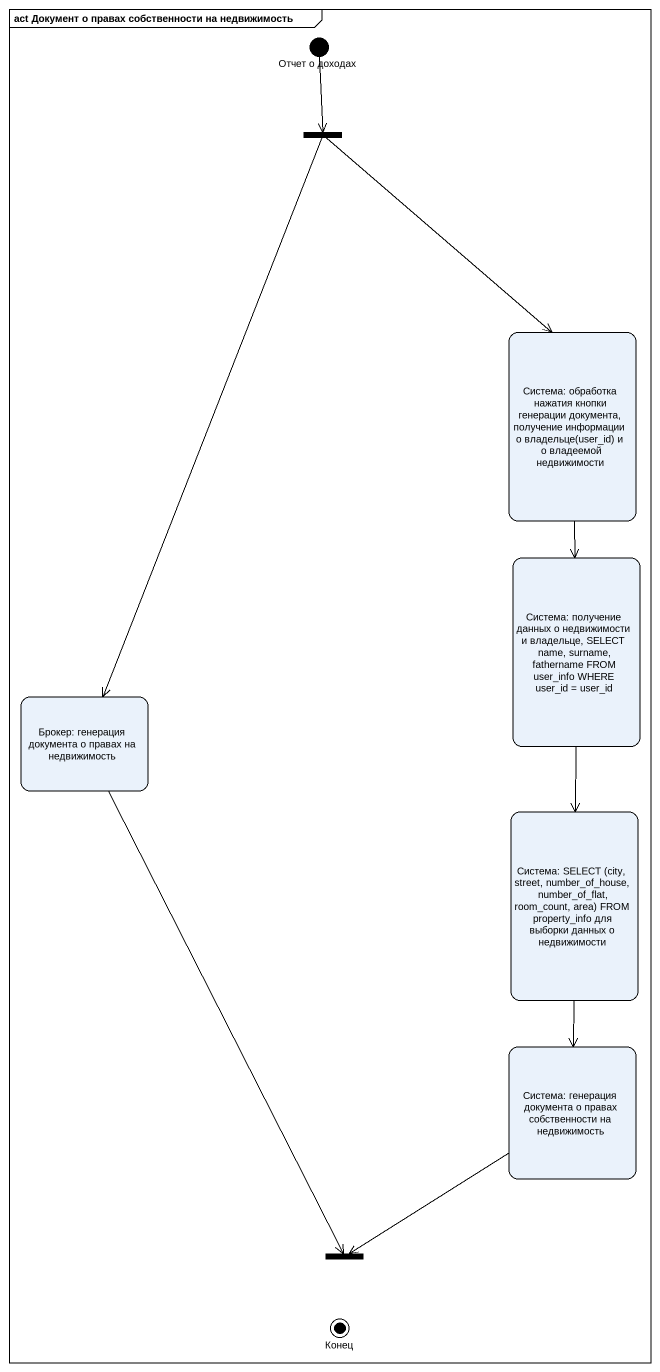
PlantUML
@startuml
mainframe act Документ о правах собственности на недвижимость
hide empty description
state "Отчет о доходах" as Отчет_о_доходах <<start>>
state fork1 <<fork>>
state "Система: обработка нажатия кнопки генерации документа, получение информации о владельце(user_id) и о владеемой недвижимости" as Система_обработка_нажатия
state "Система: получение данных о недвижимости и владельце, SELECT name, surname, fathername FROM user_info WHERE user_id = user_id" as Система_получение_данных_о
state "Брокер: генерация документа о правах на недвижимость" as Брокер_генерация_документа
state "Система: SELECT (city, street, number_of_house, number_of_flat, room_count, area) FROM property_info для выборки данных о недвижимости" as Система_SELECT_city_street
state "Система: генерация документа о правах собственности на недвижимость" as Система_генерация_документа
state fork2 <<join>>
state Конец <<end>>
Отчет_о_доходах --> fork1
fork1 --> Система_обработка_нажатия
fork1 --> Брокер_генерация_документа
Система_обработка_нажатия --> Система_получение_данных_о
Система_получение_данных_о --> Система_SELECT_city_street
Брокер_генерация_документа --> fork2
Система_SELECT_city_street --> Система_генерация_документа
Система_генерация_документа --> fork2
@enduml
